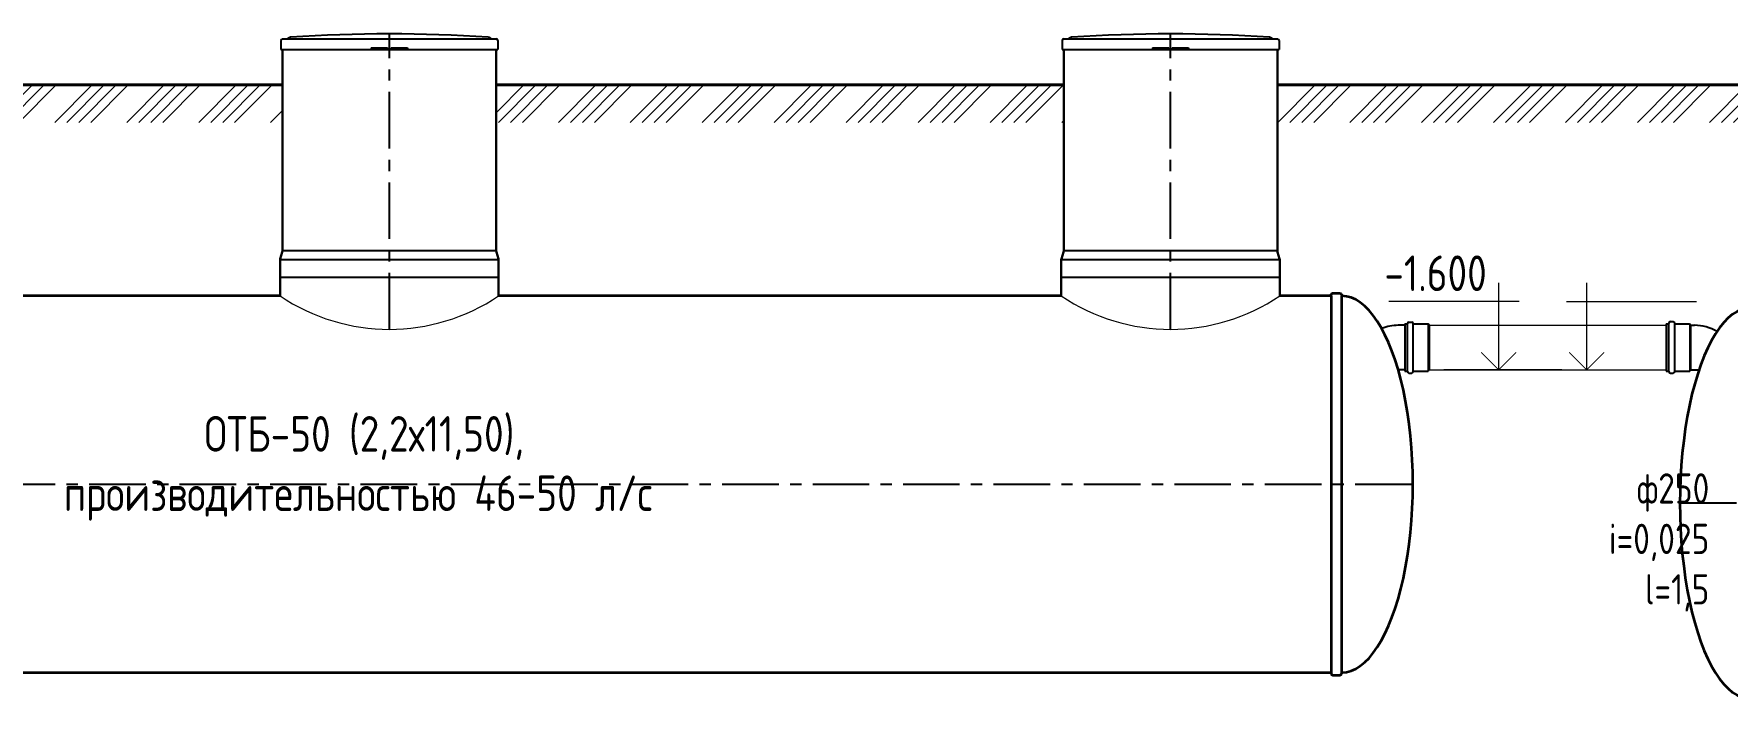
# Model space of a CAD drawing. Header units: millimetres. Extents: x 313506 to 417817, y -39276 to 9875.
# Drawn here: x 364520 to 374032, y 4867 to 8604 of the extents above; entities that cross this region are included whole.
import ezdxf

# ---------------------------------------------------------------- set-up
doc = ezdxf.new("R2010")
doc.units = ezdxf.units.MM
doc.linetypes.add('осевая', pattern=[50.8, 31.75, -6.35, 6.35, -6.35])
doc.layers.add('Mitat', color=1, linetype='Continuous')
doc.layers.add('Системный слой', color=7, linetype='Continuous')
doc.layers.add('эколайн', color=7, linetype='Continuous', lineweight=30)
doc.styles.add('ARTEM GOST', font='GOST_A.TTF')

msp = doc.modelspace()

# ---------------------------------------------------------------- hatches: boundary and pattern name
at = {"lineweight": 20}
h = msp.add_hatch(dxfattribs=at)
h.set_pattern_fill('ANSI34', color=256, scale=15, style=0)
h.set_pattern_definition([(45, (57406.17, -81308.74), (-202.05576, 202.05576), []), (45, (57473.52, -81308.74), (-202.05576, 202.05576), []), (45, (57540.88, -81308.74), (-202.05576, 202.05576), []), (45, (57608.23, -81308.74), (-202.05576, 202.05576), [])])
h.paths.add_polyline_path([(360567.5, 8317.2), (361528.6, 8317.2), (361528.6, 8106.7), (360567.5, 8106.7)])
h.paths.add_polyline_path([(362728.6, 8317.2), (365917, 8317.2), (365917, 8106.7), (362728.6, 8106.7)])
h.paths.add_polyline_path([(367117, 8317.2), (370305.4, 8317.2), (370305.4, 8106.7), (367117, 8106.7)])
h.paths.add_polyline_path([(371505.4, 8317.2), (374528.6, 8317.2), (374528.6, 8106.7), (371505.4, 8106.7)])
h.paths.add_polyline_path([(375328.6, 8317.2), (377619.8, 8317.2), (377619.8, 8106.7), (375328.6, 8106.7)])
h.paths.add_polyline_path([(378819.8, 8317.2), (380628.8, 8317.2), (380628.8, 8106.7), (378819.8, 8106.7)])
h.paths.add_polyline_path([(381828.8, 8317.2), (384305.4, 8317.2), (384305.4, 8106.7), (381828.8, 8106.7)])
h.paths.add_polyline_path([(385505.4, 8317.2), (387845.8, 8317.2), (387845.8, 8107.8), (385505.4, 8107.8)])
h.paths.add_polyline_path([(390688.6, 8317.2), (391730.8, 8317.2), (391730.8, 8106.7), (390688.6, 8106.7)])

# ---------------------------------------------------------------- linework, layer by layer
at = {"color": 1, "linetype": 'осевая', "lineweight": 25, "ltscale": 10}
for p, q in [((366517, 6944.5), (366517, 8604.3)), ((370905.4, 6944.5), (370905.4, 8604.3)), ((360767, 6074.7), (372267, 6074.7)), ((373767, 5969.7), (386267, 5964.8))]:
    msp.add_line(p, q, dxfattribs=at)
at = {"lineweight": 30}
for p, q in [((365917, 8517.2), (365917, 7385.1)), ((367117, 8517.2), (367117, 7392)), ((370305.4, 8517.2), (370305.4, 7385.1)), ((371505.4, 8517.2), (371505.4, 7392)), ((365903, 7328.7), (365903, 7132.2)), ((365904.3, 7341.2), (365915.7, 7378.4)), ((367129.7, 7341.2), (367118.3, 7378.4)), ((367131, 7328.7), (367131, 7132.2)), ((370291.4, 7328.7), (370291.4, 7132.2)), ((370292.7, 7341.2), (370304.1, 7378.4)), ((371518.1, 7341.2), (371506.7, 7378.4)), ((371519.4, 7328.7), (371519.4, 7132.2))]:
    msp.add_line(p, q, dxfattribs=at)
at = {"lineweight": 40}
for p, q in [((365917, 8317.2), (362728.6, 8317.2)), ((370305.4, 8317.2), (367117, 8317.2)), ((374528.6, 8317.2), (371505.4, 8317.2))]:
    msp.add_line(p, q, dxfattribs=at)
at = {"lineweight": 25}
for p, q in [((367130.7, 7334.5), (365903.3, 7334.5)), ((367117.3, 7385.1), (365916.7, 7385.1)), ((371519.1, 7334.5), (370291.7, 7334.5)), ((371505.7, 7385.1), (370305.1, 7385.1)), ((367131, 7235.7), (365903, 7235.7)), ((371519.4, 7235.7), (370291.4, 7235.7))]:
    msp.add_line(p, q, dxfattribs=at)
at = {"color": 7, "lineweight": 25}
for p, q in [((372221, 6967.2), (372184.8, 6967.2)), ((372221, 6974.9), (372236, 6974.9)), ((372221.1, 6974.9), (372221.1, 6709.5)), ((372236.1, 6707.9), (372236.1, 6977.6)), ((372244.7, 6985.2), (372260, 6985.2)), ((372268.7, 6974.9), (372353, 6974.9)), ((372268.8, 6707.9), (372268.8, 6974.9)), ((372357.4, 6967.2), (372353, 6974.9)), ((373689.8, 6974.9), (373689.8, 6709.5)), ((373689.8, 6974.9), (373704.8, 6974.9)), ((373704.8, 6707.9), (373704.8, 6979.3)), ((373713.5, 6988), (373728.8, 6988)), ((373737.5, 6707.9), (373737.5, 6979.3)), ((373737.5, 6974.9), (373821.3, 6974.9)), ((373825.8, 6967.2), (373821.3, 6974.9)), ((373825.8, 6967.2), (373848.3, 6967.2)), ((372221.1, 6717.2), (372184.7, 6717.2)), ((372221.1, 6709.5), (372236.1, 6709.5)), ((372244.8, 6699.2), (372260.1, 6699.2)), ((372268.8, 6709.5), (372353.1, 6709.5)), ((372357.5, 6717.2), (372353.1, 6709.5)), ((373689.8, 6709.5), (373704.8, 6709.5)), ((373713.5, 6699.2), (373728.8, 6699.2)), ((373737.5, 6709.5), (373821.8, 6709.5)), ((373826.2, 6717.2), (373821.8, 6709.5)), ((373826.2, 6717.2), (373874.4, 6717.2))]:
    msp.add_line(p, q, dxfattribs=at)
at = {"lineweight": 20}
for p, q in [((372357.4, 6967.2), (373689.7, 6967.2)), ((373689.8, 6974.9), (373689.8, 6717.2)), ((372357.5, 6717.2), (373689.8, 6717.2))]:
    msp.add_line(p, q, dxfattribs=at)
at = {"lineweight": 35}
for points in [[(371807, 7132.2), (371807, 7137.2, -0.414214), (371817, 7147.2), (371857, 7147.2)], [(371857, 7147.2, -0.414214), (371867, 7137.2), (371867, 7132.2)], [(371807, 5017.2), (371807, 5012.2, 0.414214), (371817, 5002.2), (371857, 5002.2)], [(371857, 5002.2, 0.414214), (371867, 5012.2), (371867, 5017.2)]]:
    msp.add_lwpolyline(points, format="xyb", dxfattribs=at)
for points in [[(365903, 7132.2), (362742.6, 7132.2)], [(370291.4, 7132.2), (367131, 7132.2)], [(371807, 7132.2), (371519.4, 7132.2)], [(371807, 7132.2), (371807, 5017.2)], [(371867, 5017.2), (371867, 7132.2)], [(361227, 5017.2), (371807, 5017.2)]]:
    msp.add_lwpolyline(points, dxfattribs=at)
at = {"color": 7, "lineweight": 25}
for centre, radius, start, end in [((365939, 8590.4), 14.8, 270.0009, 300.58039), ((365968.2, 8552.7), 33.1, 102.60851, 130.91713), ((366517, 600.8), 8003.4, 86.0163, 93.9837), ((367065.8, 8552.7), 33.1, 49.08287, 77.39149), ((367095, 8590.4), 14.8, 239.41961, 269.9991), ((370327.4, 8590.4), 14.8, 270.0009, 300.58039), ((370356.6, 8552.7), 33.1, 102.60851, 130.91713), ((370905.4, 600.8), 8003.4, 86.0163, 93.9837), ((371454.2, 8552.7), 33.1, 49.08287, 77.39149), ((371483.4, 8590.4), 14.8, 239.41961, 269.9991), ((372184.8, 6717.2), 250, 90, 111.81942), ((372244.7, 6976.5), 8.7, 90, 180), ((372260, 6976.5), 8.7, 0, 90), ((373713.5, 6979.3), 8.7, 90, 180), ((373728.8, 6979.3), 8.7, 0, 90), ((373848.3, 6717.2), 250, 59.47297, 90), ((372244.8, 6707.9), 8.7, 180, 270), ((372260.1, 6707.9), 8.7, 270, 0), ((373713.5, 6707.9), 8.7, 180, 270), ((373728.8, 6707.9), 8.7, 270, 0)]:
    msp.add_arc(centre, radius, start, end, dxfattribs=at)
at = {"lineweight": 30}
for centre, start, end in [((365973, 7327.7), 168.82143, 180), ((365847, 7392), 348.82143, 0), ((367187, 7392), 180, 191.17857), ((367061, 7327.7), 0, 11.17857), ((370361.4, 7327.7), 168.82143, 180), ((370235.4, 7392), 348.82143, 0), ((371575.4, 7392), 180, 191.17857), ((371449.4, 7327.7), 0, 11.17857)]:
    msp.add_arc(centre, 70, start, end, dxfattribs=at)
at = {"lineweight": 20}
for centre in [(366517, 8042.6), (370905.4, 8042.6)]:
    msp.add_arc(centre, 1098.1, 236.00143, 303.99857, dxfattribs=at)
at = {"lineweight": 35}
for centre, major_axis, ratio in [((371867, 6074.7), (0, -1057.5), 0.378251), ((374167, 5967.2), (0, 1100), 0.363643)]:
    msp.add_ellipse(centre, major_axis=major_axis, ratio=ratio, start_param=0, end_param=3.141593, dxfattribs=at)
at = {"layer": 'Mitat', "color": 7, "lineweight": 25}
for p, q in [((372353.1, 6974.8), (372353.1, 6709.5)), ((372357.5, 6967.2), (372357.5, 6717.2)), ((373821.8, 6974.2), (373821.8, 6709.5)), ((373826.2, 6967.2), (373826.2, 6717.2))]:
    msp.add_line(p, q, dxfattribs=at)
at = {"layer": 'Системный слой', "color": 7, "lineweight": 25}
for p, q in [((365907.7, 8566.7), (365907.7, 8517.2)), ((365916.6, 8575.6), (367117.5, 8575.6)), ((367126.4, 8566.7), (367126.4, 8517.2)), ((370296.1, 8566.7), (370296.1, 8517.2)), ((370305, 8575.6), (371505.8, 8575.6)), ((371514.7, 8566.7), (371514.7, 8517.2)), ((365907.7, 8517.2), (366415.4, 8517.2)), ((366415.4, 8525.1), (366419.7, 8525.1)), ((366415.4, 8525.1), (366415.4, 8517.2)), ((366415.4, 8517.2), (366419.7, 8517.2)), ((366419.7, 8525.1), (366444.4, 8525.1)), ((366419.7, 8525.1), (366419.7, 8517.2)), ((366419.7, 8517.2), (366444.4, 8517.2)), ((366444.4, 8525.1), (366507.1, 8525.1)), ((366444.4, 8517.2), (366507.1, 8517.2)), ((366507.1, 8525.1), (366507.1, 8517.2)), ((366507.1, 8517.2), (366526.9, 8517.2)), ((366526.9, 8525.1), (366526.9, 8517.2)), ((366526.9, 8525.1), (366589.7, 8525.1)), ((366526.9, 8517.2), (366589.7, 8517.2)), ((366589.7, 8525.1), (366614.3, 8525.1)), ((366589.7, 8517.2), (366614.3, 8517.2)), ((366614.3, 8525.1), (366614.3, 8517.2)), ((366614.3, 8525.1), (366618.6, 8525.1)), ((366614.3, 8517.2), (366618.6, 8517.2)), ((366618.6, 8525.1), (366618.6, 8517.2)), ((366618.6, 8517.2), (367126.4, 8517.2)), ((370296.1, 8517.2), (370803.8, 8517.2)), ((370803.8, 8525.1), (370808.1, 8525.1)), ((370803.8, 8525.1), (370803.8, 8517.2)), ((370803.8, 8517.2), (370808.1, 8517.2)), ((370808.1, 8525.1), (370832.8, 8525.1)), ((370808.1, 8525.1), (370808.1, 8517.2)), ((370808.1, 8517.2), (370832.8, 8517.2)), ((370832.8, 8525.1), (370895.5, 8525.1)), ((370832.8, 8517.2), (370895.5, 8517.2)), ((370895.5, 8525.1), (370895.5, 8517.2)), ((370895.5, 8517.2), (370915.3, 8517.2)), ((370915.3, 8525.1), (370915.3, 8517.2)), ((370915.3, 8525.1), (370978, 8525.1)), ((370915.3, 8517.2), (370978, 8517.2)), ((370978, 8525.1), (371002.7, 8525.1)), ((370978, 8517.2), (371002.7, 8517.2)), ((371002.7, 8525.1), (371002.7, 8517.2)), ((371002.7, 8525.1), (371007, 8525.1)), ((371002.7, 8517.2), (371007, 8517.2)), ((371007, 8525.1), (371007, 8517.2)), ((371007, 8517.2), (371514.7, 8517.2))]:
    msp.add_line(p, q, dxfattribs=at)
for centre, start, end in [((365916.6, 8566.7), 90, 180), ((367117.5, 8566.7), 360, 90), ((370305, 8566.7), 90, 180), ((371505.8, 8566.7), 360, 90)]:
    msp.add_arc(centre, 8.9, start, end, dxfattribs=at)
at = {"layer": 'эколайн', "lineweight": 13, "ltscale": 200}
for p, q in [((372749.1, 7101), (372749.1, 7205.7)), ((373243.4, 7101), (373243.4, 7205.7)), ((372749.1, 7101), (372132.2, 7101)), ((372863.4, 7101), (372749.1, 7101)), ((372749.1, 6717.2), (372749.1, 7101)), ((373129.1, 7101), (373243.4, 7101)), ((373243.4, 6717.2), (373243.4, 7101)), ((373243.4, 7101), (373860.3, 7101)), ((373103.8, 6717.2), (372440.6, 6717.2))]:
    msp.add_line(p, q, dxfattribs=at)
at = {"layer": 'эколайн', "linetype": 'Continuous', "lineweight": 35, "ltscale": 200, "const_width": 5}
for points in [[(372650.8, 6815.4), (372749.1, 6717.2), (372847.3, 6815.4)], [(373145.2, 6815.4), (373243.4, 6717.2), (373341.7, 6815.4)]]:
    msp.add_lwpolyline(points, dxfattribs=at)

# ---------------------------------------------------------------- texts
at = {"lineweight": 20, "style": 'ARTEM GOST'}
for s, insert, char_height, width, attachment_point in [('\\pi732.66;-1.600', (371373.9, 7359.5), 200, 2065.898, 1), ('\\pi839.54;ОТБ-50 (2,2х11,50), \\P\\pi49.688;производительностью 46-50 л/с', (364638.6, 6457.3), 200, 3508.954, 1), ('ф250\\Pi=0,025\\Pl=1,5', (373932, 6135.8), 170, 1585.181, 3)]:
    msp.add_mtext(s, dxfattribs=dict(at, insert=insert, char_height=char_height, width=width, attachment_point=attachment_point))

doc.saveas('drawing.dxf')
